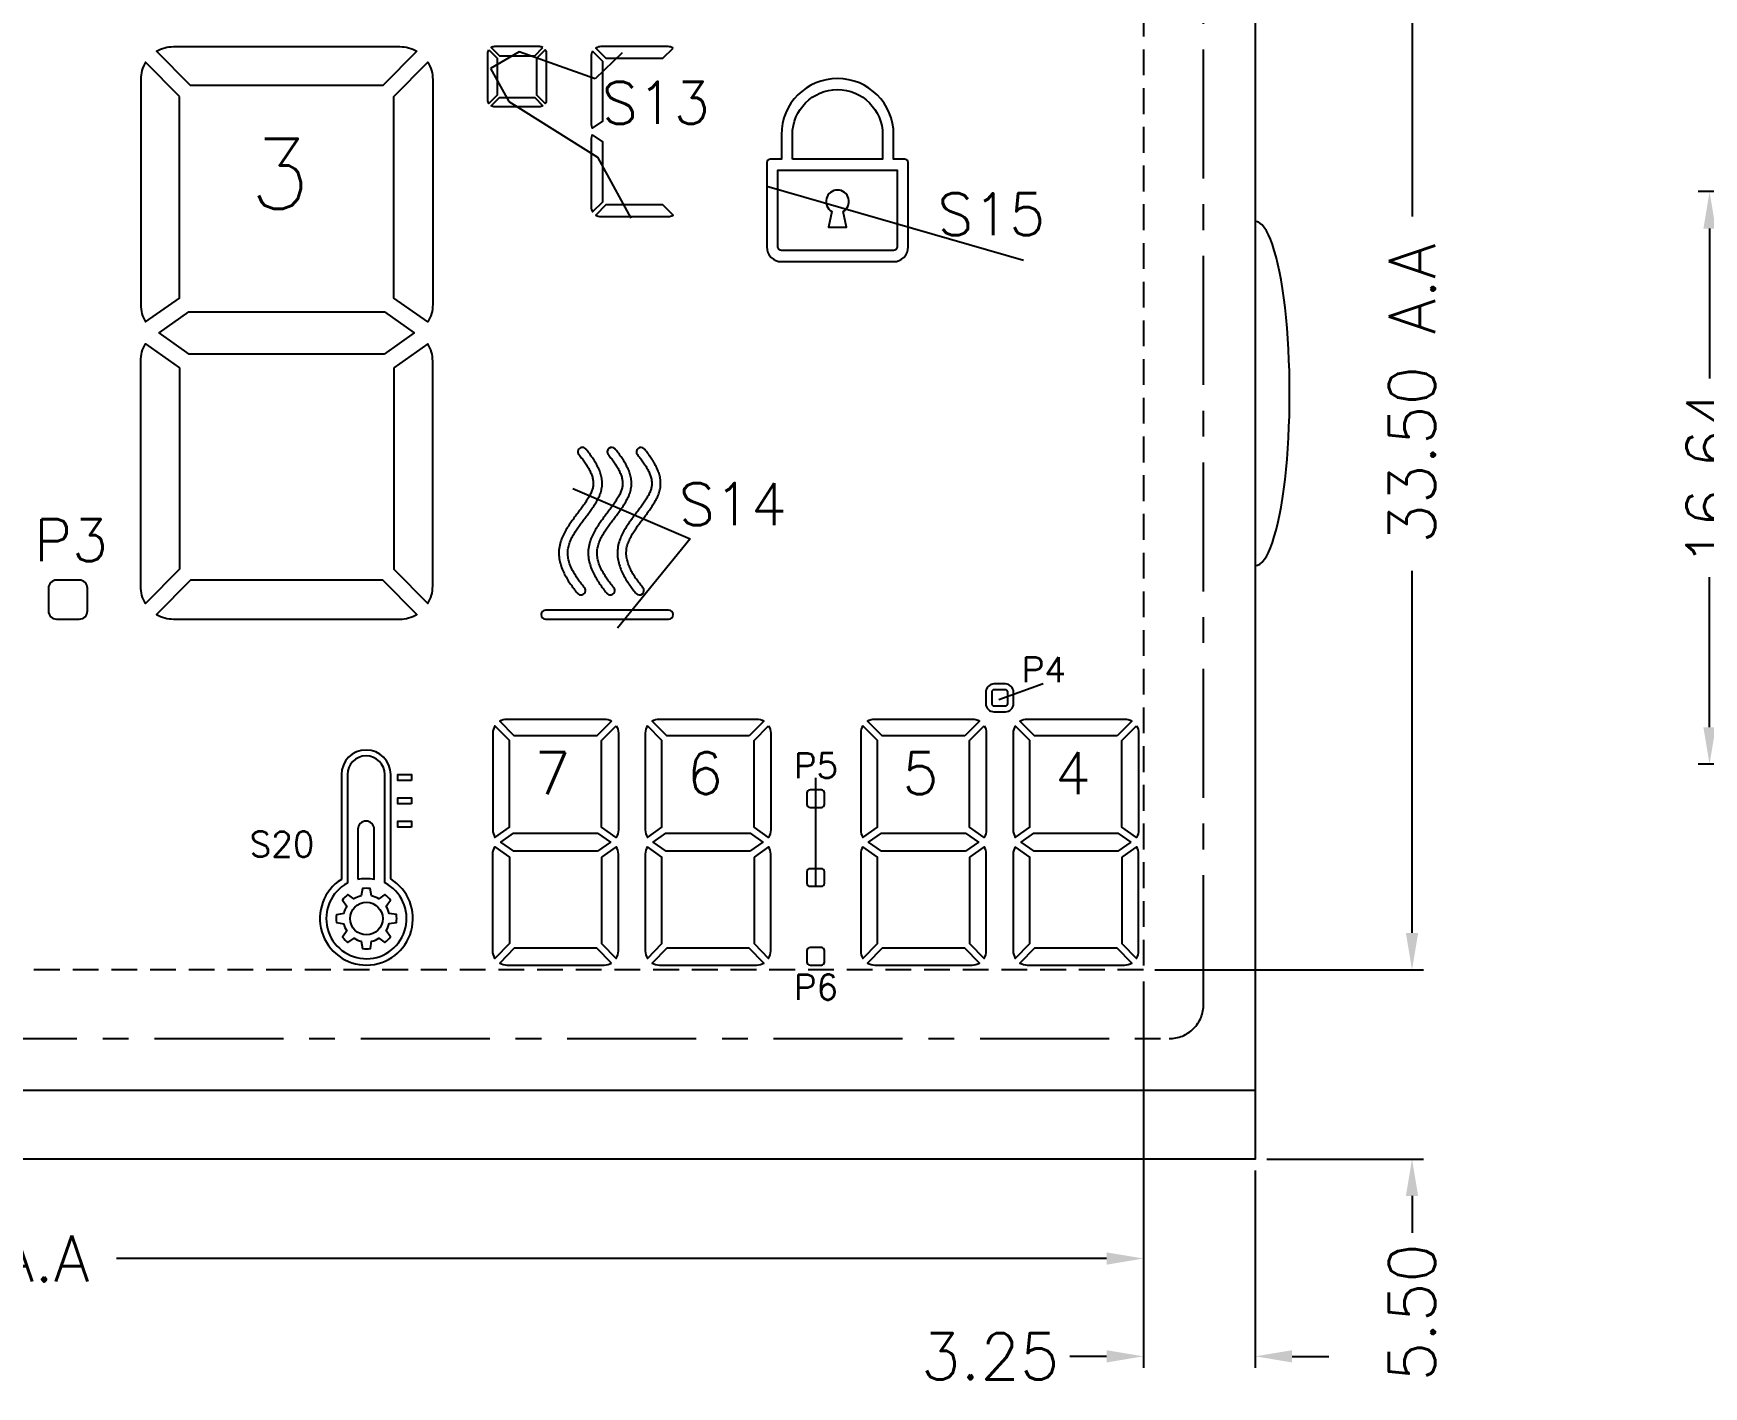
# Model space of a CAD drawing. Header units: millimetres. Extents: x 50 to 800, y 302 to 428.
# Drawn here: x 297.49 to 346.04, y 362.19 to 401.52 of the extents above; entities that cross this region are included whole.
import ezdxf

# ---------------------------------------------------------------- set-up
doc = ezdxf.new("R2010")
doc.units = ezdxf.units.MM
doc.header["$LTSCALE"] = 3
doc.linetypes.add('CENTER', pattern=[2, 1.25, -0.25, 0.25, -0.25])
doc.linetypes.add('HIDDEN', pattern=[0.375, 0.25, -0.125])
doc.layers.get('DEFPOINTS').update_dxf_attribs({"linetype": 'CONTINUOUS'})
doc.layers.add('DIM', color=4, linetype='CONTINUOUS')
doc.layers.add('DWG', color=7, linetype='CONTINUOUS')
doc.styles.add('ROMANS', font='romans.shx')
doc.dimstyles.new('LCDDIM', dxfattribs={"dimtxt": 0.7, "dimasz": 0.56, "dimexe": 0.175, "dimexo": 0.175, "dimgap": 0.14, "dimtad": 0, "dimzin": 0, "dimdsep": 46, "dimtxsty": 'ROMANS', "dimcen": 2.5, "dimadec": 0, "dimazin": 0, "dimtfac": 1, "dimtofl": 0, "dimtmove": 0, "dimatfit": 3, "dimfxl": 0, "dimarcsym": 0})

# ---------------------------------------------------------------- blocks, each defined once
blk = doc.blocks.new('*D31')
at = {"layer": 'DEFPOINTS', "color": 0}
for p in [(346.216, 396.92), (356.671, 396.92), (356.671, 380.28)]:
    blk.add_point(p, dxfattribs=at)
at = {"layer": 'DIM', "color": 0, "lineweight": -2}
for p, q in [((356.336, 396.92), (345.881, 396.92)), ((346.216, 395.848), (346.216, 391.484)), ((346.216, 381.352), (346.216, 385.716)), ((356.336, 380.28), (345.881, 380.28))]:
    blk.add_line(p, q, dxfattribs=at)
at = {"layer": 'DIM', "color": 0}
for points in [[(346.037, 395.848), (346.395, 395.848), (346.216, 396.92)], [(346.037, 381.352), (346.395, 381.352), (346.216, 380.28)]]:
    blk.add_solid(points, dxfattribs=at)
at = {"layer": 'DIM', "color": 0, "insert": (346.216, 388.6), "char_height": 1.34, "attachment_point": 5, "rotation": 90, "style": 'ROMANS'}
blk.add_mtext('16.64', dxfattribs=at)
blk = doc.blocks.new('SPC')
at = {"layer": 'DWG'}
for points in [[(52.128, 32.198), (51.138, 31.202), (45.554, 31.202), (44.565, 32.198, -0.136063), (45.056, 32.334), (51.636, 32.334, -0.136063)], [(54.221, 32.239), (54.46, 31.997), (54.46, 30.919), (54.221, 30.678, -0.139094), (54.191, 30.783), (54.191, 32.133, -0.139094)], [(55.795, 32.305, 0.136063), (55.691, 32.334), (54.392, 32.334, 0.136063), (54.288, 32.305), (54.528, 32.064), (55.555, 32.064)], [(55.892, 32.133), (55.892, 30.783, -0.139094), (55.862, 30.678), (55.622, 30.919), (55.622, 31.997), (55.862, 32.239, -0.139094)], [(57.238, 32.199, 0.139094), (57.195, 32.051), (57.195, 30.108, 0.139094), (57.238, 29.959), (57.531, 30.166), (57.531, 31.904)], [(59.577, 32.293, 0.136063), (59.431, 32.334), (57.479, 32.334, 0.136063), (57.333, 32.293), (57.626, 31.998), (59.283, 31.998)], [(45.233, 30.885), (44.244, 31.88, 0.139094), (44.102, 31.379), (44.102, 24.833, 0.139094), (44.244, 24.331), (45.233, 25.027)], [(51.459, 30.885), (52.448, 31.88, -0.139094), (52.591, 31.379), (52.591, 24.833, -0.139094), (52.448, 24.331), (51.459, 25.027)], [(66.411, 28.963, 0.414214), (66.31, 29.064), (65.989, 29.064), (65.989, 29.774, 1), (62.726, 29.774), (62.726, 29.064), (62.404, 29.064, 0.414214), (62.303, 28.963), (62.303, 26.51, 0.414214), (62.729, 26.084), (65.985, 26.084, 0.414214), (66.411, 26.51)], [(63.047, 29.064), (63.047, 29.774, -1), (65.668, 29.774), (65.668, 29.064)], [(55.795, 30.611, -0.136063), (55.691, 30.582), (54.392, 30.582, -0.136063), (54.288, 30.611), (54.528, 30.852), (55.555, 30.852)], [(57.238, 29.771, 0.139094), (57.195, 29.622), (57.195, 27.68, 0.139094), (57.238, 27.531), (57.531, 27.827), (57.531, 29.565)], [(66.09, 26.51, -0.414214), (65.985, 26.405), (62.729, 26.405, -0.414214), (62.624, 26.51), (62.624, 28.743), (66.09, 28.743)], [(64.519, 27.543, 3.847294), (64.195, 27.543), (64.094, 27.085), (64.62, 27.085)], [(59.283, 27.732), (57.626, 27.732), (57.333, 27.437, 0.136063), (57.479, 27.397), (59.431, 27.397, 0.136063), (59.577, 27.437)], [(45.233, 23.001), (45.233, 17.144), (44.244, 16.148, -0.139094), (44.102, 16.649), (44.102, 23.196, -0.139094), (44.244, 23.697)], [(51.459, 23.001), (51.459, 17.144), (52.448, 16.148, 0.139094), (52.591, 16.649), (52.591, 23.196, 0.139094), (52.448, 23.697)], [(56.813, 18.351), (56.834, 18.381), (56.856, 18.411), (56.877, 18.441), (56.899, 18.471), (56.921, 18.501), (56.944, 18.531), (56.966, 18.56), (56.988, 18.59), (57.01, 18.62), (57.033, 18.649), (57.055, 18.679), (57.077, 18.709), (57.1, 18.738), (57.122, 18.768), (57.144, 18.798), (57.166, 18.828), (57.187, 18.858), (57.209, 18.888), (57.23, 18.919), (57.251, 18.95), (57.271, 18.98), (57.291, 19.012), (57.311, 19.043), (57.331, 19.075), (57.349, 19.107), (57.368, 19.139), (57.385, 19.171), (57.402, 19.204), (57.418, 19.238), (57.434, 19.272), (57.448, 19.306), (57.461, 19.341), (57.473, 19.376), (57.484, 19.411), (57.493, 19.447), (57.501, 19.483), (57.507, 19.52), (57.512, 19.557), (57.514, 19.594), (57.515, 19.631), (57.515, 19.668), (57.512, 19.705), (57.509, 19.742), (57.503, 19.779), (57.496, 19.815), (57.488, 19.851), (57.479, 19.887), (57.468, 19.923), (57.457, 19.958), (57.444, 19.993), (57.43, 20.027), (57.416, 20.061), (57.4, 20.095), (57.384, 20.128), (57.367, 20.161), (57.349, 20.194), (57.331, 20.226), (57.312, 20.258), (57.293, 20.29), (57.273, 20.321), (57.253, 20.352), (57.232, 20.383), (57.211, 20.414), (57.189, 20.444), (57.167, 20.474), (57.145, 20.503), (57.123, 20.533), (57.1, 20.562), (57.077, 20.591), (57.053, 20.62), (57.038, 20.639, 1), (56.839, 20.476), (56.854, 20.458), (56.876, 20.431), (56.897, 20.403), (56.919, 20.376), (56.94, 20.348), (56.96, 20.321), (56.981, 20.293), (57, 20.265), (57.02, 20.238), (57.038, 20.21), (57.057, 20.182), (57.075, 20.154), (57.092, 20.126), (57.108, 20.098), (57.124, 20.07), (57.139, 20.041), (57.154, 20.013), (57.168, 19.985), (57.18, 19.957), (57.192, 19.929), (57.204, 19.901), (57.214, 19.873), (57.223, 19.846), (57.231, 19.818), (57.238, 19.791), (57.244, 19.764), (57.249, 19.737), (57.253, 19.71), (57.256, 19.684), (57.258, 19.658), (57.258, 19.632), (57.257, 19.607), (57.255, 19.581), (57.252, 19.556), (57.248, 19.532), (57.243, 19.506), (57.236, 19.481), (57.228, 19.455), (57.219, 19.428), (57.209, 19.401), (57.198, 19.374), (57.185, 19.347), (57.172, 19.319), (57.158, 19.291), (57.143, 19.263), (57.127, 19.235), (57.11, 19.207), (57.093, 19.179), (57.075, 19.15), (57.056, 19.122), (57.037, 19.093), (57.018, 19.065), (56.998, 19.036), (56.978, 19.008), (56.957, 18.979), (56.936, 18.95), (56.915, 18.921), (56.893, 18.892), (56.871, 18.863), (56.85, 18.834), (56.827, 18.804), (56.805, 18.775), (56.783, 18.745), (56.76, 18.715), (56.737, 18.685), (56.715, 18.654), (56.692, 18.624), (56.669, 18.593), (56.647, 18.561), (56.624, 18.53), (56.602, 18.498), (56.579, 18.465), (56.557, 18.432), (56.535, 18.399), (56.513, 18.365), (56.491, 18.33), (56.47, 18.295), (56.449, 18.259), (56.429, 18.222), (56.409, 18.184), (56.39, 18.145), (56.371, 18.106), (56.353, 18.065), (56.337, 18.023), (56.321, 17.98), (56.307, 17.936), (56.294, 17.89), (56.282, 17.844), (56.273, 17.796), (56.266, 17.747), (56.261, 17.698), (56.259, 17.65), (56.259, 17.601), (56.26, 17.553), (56.264, 17.505), (56.27, 17.458), (56.278, 17.411), (56.287, 17.366), (56.298, 17.321), (56.31, 17.277), (56.324, 17.233), (56.338, 17.191), (56.354, 17.15), (56.371, 17.109), (56.388, 17.069), (56.407, 17.03), (56.426, 16.992), (56.446, 16.954), (56.466, 16.918), (56.487, 16.881), (56.508, 16.846), (56.53, 16.811), (56.552, 16.777), (56.575, 16.743), (56.597, 16.709), (56.621, 16.676), (56.644, 16.644), (56.668, 16.612), (56.692, 16.58), (56.716, 16.549), (56.74, 16.518), (56.765, 16.487), (56.789, 16.457), (56.801, 16.442, 1), (57, 16.606), (56.988, 16.62), (56.965, 16.649), (56.942, 16.678), (56.919, 16.707), (56.896, 16.736), (56.874, 16.766), (56.852, 16.796), (56.83, 16.826), (56.809, 16.856), (56.788, 16.887), (56.767, 16.917), (56.747, 16.949), (56.728, 16.98), (56.708, 17.012), (56.69, 17.044), (56.672, 17.077), (56.655, 17.109), (56.638, 17.143), (56.622, 17.176), (56.607, 17.21), (56.593, 17.244), (56.58, 17.279), (56.568, 17.314), (56.557, 17.349), (56.547, 17.385), (56.538, 17.421), (56.531, 17.458), (56.525, 17.494), (56.52, 17.531), (56.517, 17.568), (56.516, 17.605), (56.516, 17.642), (56.518, 17.679), (56.522, 17.716), (56.527, 17.753), (56.534, 17.789), (56.543, 17.825), (56.553, 17.861), (56.564, 17.896), (56.577, 17.931), (56.591, 17.966), (56.606, 18), (56.621, 18.033), (56.638, 18.066), (56.655, 18.099), (56.673, 18.132), (56.692, 18.164), (56.711, 18.196), (56.73, 18.227), (56.75, 18.258), (56.771, 18.289), (56.792, 18.32)], [(58.038, 19.347), (58.025, 19.319), (58.011, 19.291), (57.996, 19.263), (57.98, 19.235), (57.963, 19.207), (57.946, 19.179), (57.928, 19.15), (57.909, 19.122), (57.89, 19.093), (57.871, 19.065), (57.851, 19.036), (57.831, 19.008), (57.81, 18.979), (57.789, 18.95), (57.768, 18.921), (57.746, 18.892), (57.724, 18.863), (57.702, 18.834), (57.68, 18.804), (57.658, 18.775), (57.636, 18.745), (57.613, 18.715), (57.59, 18.685), (57.568, 18.654), (57.545, 18.624), (57.522, 18.593), (57.5, 18.561), (57.477, 18.53), (57.455, 18.498), (57.432, 18.465), (57.41, 18.432), (57.388, 18.399), (57.366, 18.365), (57.344, 18.33), (57.323, 18.295), (57.302, 18.259), (57.282, 18.222), (57.262, 18.184), (57.243, 18.145), (57.224, 18.106), (57.206, 18.065), (57.19, 18.023), (57.174, 17.98), (57.16, 17.936), (57.147, 17.89), (57.135, 17.844), (57.126, 17.796), (57.119, 17.747), (57.114, 17.698), (57.112, 17.65), (57.112, 17.601), (57.113, 17.553), (57.117, 17.505), (57.123, 17.458), (57.131, 17.411), (57.14, 17.366), (57.151, 17.321), (57.163, 17.277), (57.176, 17.233), (57.191, 17.191), (57.207, 17.15), (57.224, 17.109), (57.241, 17.069), (57.26, 17.03), (57.279, 16.992), (57.299, 16.954), (57.319, 16.918), (57.34, 16.881), (57.361, 16.846), (57.383, 16.811), (57.405, 16.777), (57.428, 16.743), (57.45, 16.709), (57.474, 16.676), (57.497, 16.644), (57.521, 16.612), (57.545, 16.58), (57.569, 16.549), (57.593, 16.518), (57.618, 16.487), (57.642, 16.457), (57.654, 16.442, 1), (57.853, 16.606), (57.841, 16.62), (57.818, 16.649), (57.795, 16.678), (57.772, 16.707), (57.749, 16.736), (57.727, 16.766), (57.705, 16.796), (57.683, 16.826), (57.662, 16.856), (57.641, 16.887), (57.62, 16.917), (57.6, 16.949), (57.581, 16.98), (57.561, 17.012), (57.543, 17.044), (57.525, 17.077), (57.508, 17.109), (57.491, 17.143), (57.475, 17.176), (57.46, 17.21), (57.446, 17.244), (57.433, 17.279), (57.421, 17.314), (57.41, 17.349), (57.4, 17.385), (57.391, 17.421), (57.384, 17.458), (57.378, 17.494), (57.373, 17.531), (57.37, 17.568), (57.369, 17.605), (57.369, 17.642), (57.371, 17.679), (57.375, 17.716), (57.38, 17.753), (57.387, 17.789), (57.396, 17.825), (57.406, 17.861), (57.417, 17.896), (57.43, 17.931), (57.444, 17.966), (57.459, 18), (57.474, 18.033), (57.491, 18.066), (57.508, 18.099), (57.526, 18.132), (57.545, 18.164), (57.564, 18.196), (57.583, 18.227), (57.603, 18.258), (57.624, 18.289), (57.645, 18.32), (57.666, 18.351), (57.687, 18.381), (57.709, 18.411), (57.73, 18.441), (57.752, 18.471), (57.774, 18.501), (57.796, 18.531), (57.819, 18.56), (57.841, 18.59), (57.863, 18.62), (57.886, 18.649), (57.908, 18.679), (57.93, 18.709), (57.953, 18.738), (57.975, 18.768), (57.997, 18.798), (58.018, 18.828), (58.04, 18.858), (58.062, 18.888), (58.083, 18.919), (58.104, 18.95), (58.124, 18.98), (58.144, 19.012), (58.164, 19.043), (58.184, 19.075), (58.202, 19.107), (58.221, 19.139), (58.238, 19.171), (58.255, 19.204), (58.271, 19.238), (58.287, 19.272), (58.301, 19.306), (58.314, 19.341), (58.326, 19.376), (58.337, 19.411), (58.346, 19.447), (58.354, 19.483), (58.36, 19.52), (58.365, 19.557), (58.367, 19.594), (58.368, 19.631), (58.368, 19.668), (58.365, 19.705), (58.362, 19.742), (58.356, 19.779), (58.349, 19.815), (58.341, 19.851), (58.332, 19.887), (58.321, 19.923), (58.31, 19.958), (58.297, 19.993), (58.283, 20.027), (58.269, 20.061), (58.253, 20.095), (58.237, 20.128), (58.22, 20.161), (58.202, 20.194), (58.184, 20.226), (58.165, 20.258), (58.146, 20.29), (58.126, 20.321), (58.106, 20.352), (58.085, 20.383), (58.064, 20.414), (58.042, 20.444), (58.02, 20.474), (57.998, 20.503), (57.975, 20.533), (57.953, 20.562), (57.93, 20.591), (57.906, 20.62), (57.891, 20.639, 1), (57.692, 20.476), (57.707, 20.458), (57.729, 20.431), (57.75, 20.403), (57.772, 20.376), (57.793, 20.348), (57.813, 20.321), (57.834, 20.293), (57.853, 20.265), (57.873, 20.238), (57.891, 20.21), (57.91, 20.182), (57.928, 20.154), (57.945, 20.126), (57.961, 20.098), (57.977, 20.07), (57.992, 20.041), (58.007, 20.013), (58.021, 19.985), (58.033, 19.957), (58.045, 19.929), (58.057, 19.901), (58.067, 19.873), (58.076, 19.846), (58.084, 19.818), (58.091, 19.791), (58.097, 19.764), (58.102, 19.737), (58.106, 19.71), (58.109, 19.684), (58.111, 19.658), (58.111, 19.632), (58.11, 19.607), (58.108, 19.581), (58.105, 19.556), (58.101, 19.532), (58.096, 19.506), (58.089, 19.481), (58.081, 19.455), (58.072, 19.428), (58.062, 19.401), (58.051, 19.374)], [(58.514, 18.351), (58.535, 18.381), (58.557, 18.411), (58.579, 18.441), (58.6, 18.471), (58.623, 18.501), (58.645, 18.531), (58.667, 18.561), (58.689, 18.59), (58.712, 18.62), (58.734, 18.65), (58.756, 18.679), (58.779, 18.709), (58.801, 18.739), (58.823, 18.768), (58.845, 18.798), (58.867, 18.828), (58.888, 18.858), (58.91, 18.889), (58.931, 18.919), (58.952, 18.95), (58.972, 18.981), (58.993, 19.012), (59.012, 19.043), (59.032, 19.075), (59.051, 19.107), (59.069, 19.139), (59.086, 19.172), (59.103, 19.205), (59.12, 19.238), (59.135, 19.272), (59.149, 19.306), (59.162, 19.341), (59.174, 19.376), (59.185, 19.411), (59.194, 19.447), (59.202, 19.484), (59.208, 19.52), (59.213, 19.557), (59.215, 19.594), (59.216, 19.631), (59.216, 19.668), (59.214, 19.705), (59.21, 19.742), (59.204, 19.779), (59.198, 19.815), (59.19, 19.851), (59.18, 19.887), (59.17, 19.923), (59.158, 19.958), (59.145, 19.993), (59.131, 20.027), (59.117, 20.062), (59.101, 20.095), (59.085, 20.129), (59.068, 20.162), (59.051, 20.194), (59.032, 20.227), (59.013, 20.259), (58.994, 20.29), (58.974, 20.322), (58.954, 20.353), (58.933, 20.383), (58.912, 20.414), (58.89, 20.444), (58.868, 20.474), (58.846, 20.504), (58.824, 20.533), (58.801, 20.562), (58.778, 20.591), (58.755, 20.62), (58.739, 20.639, 1), (58.54, 20.476), (58.555, 20.458), (58.577, 20.431), (58.599, 20.403), (58.62, 20.376), (58.641, 20.348), (58.662, 20.321), (58.682, 20.293), (58.702, 20.266), (58.721, 20.238), (58.74, 20.21), (58.758, 20.182), (58.776, 20.154), (58.793, 20.126), (58.809, 20.098), (58.825, 20.07), (58.841, 20.042), (58.855, 20.014), (58.869, 19.985), (58.882, 19.957), (58.894, 19.929), (58.905, 19.901), (58.915, 19.873), (58.924, 19.846), (58.932, 19.818), (58.939, 19.791), (58.946, 19.764), (58.95, 19.737), (58.954, 19.71), (58.957, 19.684), (58.959, 19.658), (58.959, 19.632), (58.958, 19.607), (58.957, 19.582), (58.954, 19.557), (58.949, 19.532), (58.944, 19.507), (58.937, 19.481), (58.93, 19.455), (58.92, 19.428), (58.91, 19.402), (58.899, 19.374), (58.886, 19.347), (58.873, 19.319), (58.859, 19.291), (58.844, 19.263), (58.828, 19.235), (58.811, 19.207), (58.794, 19.179), (58.776, 19.15), (58.758, 19.122), (58.739, 19.094), (58.719, 19.065), (58.699, 19.036), (58.679, 19.008), (58.658, 18.979), (58.637, 18.95), (58.616, 18.921), (58.594, 18.892), (58.573, 18.863), (58.551, 18.834), (58.528, 18.804), (58.506, 18.775), (58.484, 18.745), (58.461, 18.715), (58.439, 18.685), (58.416, 18.655), (58.393, 18.624), (58.371, 18.593), (58.348, 18.562), (58.325, 18.53), (58.303, 18.498), (58.28, 18.465), (58.258, 18.432), (58.236, 18.399), (58.214, 18.365), (58.193, 18.33), (58.171, 18.295), (58.15, 18.259), (58.13, 18.222), (58.11, 18.184), (58.091, 18.146), (58.072, 18.106), (58.055, 18.065), (58.038, 18.023), (58.022, 17.98), (58.008, 17.936), (57.995, 17.891), (57.984, 17.844), (57.974, 17.796), (57.967, 17.747), (57.963, 17.699), (57.96, 17.65), (57.96, 17.601), (57.962, 17.553), (57.965, 17.505), (57.971, 17.458), (57.979, 17.411), (57.988, 17.366), (57.999, 17.321), (58.011, 17.277), (58.025, 17.234), (58.039, 17.191), (58.055, 17.15), (58.072, 17.109), (58.089, 17.069), (58.108, 17.03), (58.127, 16.992), (58.147, 16.955), (58.167, 16.918), (58.188, 16.882), (58.209, 16.846), (58.231, 16.811), (58.253, 16.777), (58.276, 16.743), (58.299, 16.709), (58.322, 16.676), (58.345, 16.644), (58.369, 16.612), (58.393, 16.58), (58.417, 16.549), (58.441, 16.518), (58.466, 16.487), (58.49, 16.457), (58.503, 16.442, 1), (58.701, 16.606), (58.69, 16.62), (58.666, 16.649), (58.643, 16.678), (58.62, 16.707), (58.597, 16.736), (58.575, 16.766), (58.553, 16.796), (58.531, 16.826), (58.51, 16.856), (58.489, 16.887), (58.468, 16.918), (58.448, 16.949), (58.429, 16.98), (58.41, 17.012), (58.391, 17.044), (58.373, 17.077), (58.356, 17.11), (58.339, 17.143), (58.323, 17.176), (58.308, 17.21), (58.294, 17.245), (58.281, 17.279), (58.269, 17.314), (58.258, 17.35), (58.248, 17.385), (58.239, 17.421), (58.232, 17.458), (58.226, 17.494), (58.221, 17.531), (58.218, 17.568), (58.217, 17.605), (58.217, 17.642), (58.219, 17.679), (58.223, 17.716), (58.228, 17.753), (58.235, 17.79), (58.244, 17.826), (58.254, 17.861), (58.265, 17.897), (58.278, 17.931), (58.292, 17.966), (58.307, 18), (58.322, 18.033), (58.339, 18.067), (58.356, 18.099), (58.374, 18.132), (58.393, 18.164), (58.412, 18.196), (58.432, 18.227), (58.452, 18.259), (58.472, 18.29), (58.493, 18.32)], [(42.317, 16.827), (41.657, 16.827, 0.414214), (41.421, 16.591), (41.421, 15.93, 0.414214), (41.657, 15.695), (42.317, 15.695, 0.414214), (42.553, 15.93), (42.553, 16.591, 0.414214)], [(51.138, 16.826), (45.554, 16.826), (44.565, 15.831, 0.136063), (45.056, 15.695), (51.636, 15.695, 0.136063), (52.128, 15.831)], [(59.448, 15.695, 1), (59.448, 15.953), (55.873, 15.953, 1), (55.873, 15.695)], [(69.475, 13.572, 0.414214), (69.239, 13.809), (68.905, 13.809, 0.414214), (68.669, 13.572), (68.669, 13.239, 0.414214), (68.905, 13.002), (69.239, 13.002, 0.414214), (69.475, 13.239)], [(68.839, 13.572), (68.839, 13.239, 0.414214), (68.905, 13.172), (69.239, 13.172, 0.414214), (69.305, 13.239), (69.305, 13.572, 0.414214), (69.239, 13.639), (68.905, 13.639, 0.414214)], [(57.788, 12.731), (57.363, 12.303), (54.963, 12.303), (54.538, 12.731, -0.136063), (54.749, 12.79), (57.577, 12.79, -0.136063)], [(61.792, 12.303), (59.393, 12.303), (58.967, 12.731, -0.136063), (59.179, 12.79), (62.006, 12.79, -0.136063), (62.218, 12.731)], [(68.057, 12.303), (65.657, 12.303), (65.232, 12.731, -0.136063), (65.443, 12.79), (68.271, 12.79, -0.136063), (68.482, 12.731)], [(72.487, 12.303), (70.087, 12.303), (69.662, 12.731, -0.136063), (69.873, 12.79), (72.701, 12.79, -0.136063), (72.912, 12.731)], [(54.339, 12.379), (54.339, 9.566, 0.139094), (54.4, 9.351), (54.825, 9.65), (54.825, 12.167), (54.4, 12.595, 0.139094)], [(57.926, 12.595, -0.139094), (57.987, 12.379), (57.987, 9.566, -0.139094), (57.926, 9.351), (57.501, 9.65), (57.501, 12.167)], [(58.83, 12.595, 0.139094), (58.768, 12.379), (58.768, 9.566, 0.139094), (58.83, 9.351), (59.255, 9.65), (59.255, 12.167)], [(62.356, 12.595, -0.139094), (62.417, 12.379), (62.417, 9.566, -0.139094), (62.356, 9.351), (61.93, 9.65), (61.93, 12.167)], [(65.094, 12.595, 0.139094), (65.033, 12.379), (65.033, 9.566, 0.139094), (65.094, 9.351), (65.519, 9.65), (65.519, 12.167)], [(68.62, 12.595, -0.139094), (68.681, 12.379), (68.681, 9.566, -0.139094), (68.62, 9.351), (68.195, 9.65), (68.195, 12.167)], [(69.524, 12.595, 0.139094), (69.463, 12.379), (69.463, 9.566, 0.139094), (69.524, 9.351), (69.949, 9.65), (69.949, 12.167)], [(73.05, 12.595, -0.139094), (73.111, 12.379), (73.111, 9.566, -0.139094), (73.05, 9.351), (72.625, 9.65), (72.625, 12.167)], [(49.937, 8.13, 3.486322), (51.37, 8.142), (51.37, 11.173, 1), (49.937, 11.173)], [(50.109, 8.019, 4.039611), (51.199, 8.029), (51.199, 11.173, 1), (50.109, 11.173)], [(63.47, 10.641), (63.47, 10.307, 0.414214), (63.558, 10.22), (63.892, 10.22, 0.414214), (63.979, 10.307), (63.979, 10.641, 0.414214), (63.892, 10.729), (63.558, 10.729, 0.414214)], [(50.414, 8.132, -0.103239), (50.892, 8.136), (50.892, 9.585, 1), (50.414, 9.585)], [(54.825, 6.262), (54.4, 5.834, -0.139094), (54.339, 6.049), (54.339, 8.863, -0.139094), (54.4, 9.078), (54.825, 8.779)], [(57.501, 8.779), (57.501, 6.262), (57.926, 5.834, 0.139094), (57.987, 6.049), (57.987, 8.863, 0.139094), (57.926, 9.078)], [(58.83, 9.078, 0.139094), (58.768, 8.863), (58.768, 6.049, 0.139094), (58.83, 5.834), (59.255, 6.262), (59.255, 8.779)], [(61.93, 8.779), (61.93, 6.262), (62.356, 5.834, 0.139094), (62.417, 6.049), (62.417, 8.863, 0.139094), (62.356, 9.078)], [(65.094, 9.078, 0.139094), (65.033, 8.863), (65.033, 6.049, 0.139094), (65.094, 5.834), (65.519, 6.262), (65.519, 8.779)], [(68.195, 8.779), (68.195, 6.262), (68.62, 5.834, 0.139094), (68.681, 6.049), (68.681, 8.863, 0.139094), (68.62, 9.078)], [(69.524, 9.078, 0.139094), (69.463, 8.863), (69.463, 6.049, 0.139094), (69.524, 5.834), (69.949, 6.262), (69.949, 8.779)], [(72.625, 8.779), (72.625, 6.262), (73.05, 5.834, 0.139094), (73.111, 6.049), (73.111, 8.863, 0.139094), (73.05, 9.078)], [(63.979, 8.017), (63.979, 8.351, 0.414214), (63.892, 8.439), (63.558, 8.439, 0.414214), (63.47, 8.351), (63.47, 8.017, 0.414214), (63.558, 7.929), (63.892, 7.929, 0.414214)], [(50.003, 7.139), (49.791, 7.102, 0.064732), (49.791, 6.875), (50.004, 6.839, 0.084971), (50.091, 6.629), (49.967, 6.452, 0.064732), (50.128, 6.292), (50.304, 6.417, 0.084971), (50.515, 6.33), (50.551, 6.118, 0.064732), (50.778, 6.118), (50.814, 6.331, 0.084971), (51.025, 6.418), (51.201, 6.294, 0.064732), (51.361, 6.455), (51.237, 6.63, 0.084971), (51.324, 6.842), (51.536, 6.878, 0.064732), (51.536, 7.105), (51.323, 7.141, 0.084971), (51.235, 7.352), (51.36, 7.528, 0.064732), (51.199, 7.688), (51.023, 7.563, 0.084971), (50.812, 7.65), (50.775, 7.863, 0.064732), (50.548, 7.863), (50.512, 7.65, 0.084971), (50.302, 7.562), (50.125, 7.686, 0.064732), (49.965, 7.526), (50.09, 7.35, 0.084971)], [(57.788, 5.697), (57.363, 6.125), (54.963, 6.125), (54.538, 5.697, 0.136063), (54.749, 5.639), (57.577, 5.639, 0.136063)], [(61.792, 6.125), (59.393, 6.125), (58.967, 5.697, 0.136063), (59.179, 5.639), (62.006, 5.639, 0.136063), (62.218, 5.697)], [(63.47, 6.06), (63.47, 5.727, 0.414214), (63.558, 5.639), (63.892, 5.639, 0.414214), (63.979, 5.727), (63.979, 6.06, 0.414214), (63.892, 6.148), (63.558, 6.148, 0.414214)], [(68.057, 6.125), (65.657, 6.125), (65.232, 5.697, 0.136063), (65.443, 5.639), (68.271, 5.639, 0.136063), (68.482, 5.697)], [(72.487, 6.125), (70.087, 6.125), (69.662, 5.697, 0.136063), (69.873, 5.639), (72.701, 5.639, 0.136063), (72.912, 5.697)]]:
    blk.add_lwpolyline(points, format="xyb", close=True, dxfattribs=at)
for points in [[(51.179, 23.398), (45.513, 23.398), (44.637, 24.014), (45.504, 24.624), (51.188, 24.624), (52.056, 24.014)], [(51.971, 11.002), (51.572, 11.002), (51.572, 11.173), (51.971, 11.173)], [(51.971, 10.325), (51.572, 10.325), (51.572, 10.496), (51.971, 10.496)], [(51.971, 9.648), (51.572, 9.648), (51.572, 9.819), (51.971, 9.819)], [(57.38, 8.95), (54.945, 8.95), (54.569, 9.214), (54.942, 9.477), (57.384, 9.477), (57.757, 9.214)], [(61.81, 8.95), (59.375, 8.95), (58.998, 9.214), (59.371, 9.477), (61.814, 9.477), (62.187, 9.214)], [(68.075, 8.95), (65.639, 8.95), (65.263, 9.214), (65.636, 9.477), (68.078, 9.477), (68.451, 9.214)], [(72.881, 9.214), (72.505, 8.95), (70.069, 8.95), (69.693, 9.214), (70.066, 9.477), (72.508, 9.477)]]:
    blk.add_lwpolyline(points, close=True, dxfattribs=at)
blk.add_circle((50.663, 6.99), 0.474, dxfattribs=at)
blk = doc.blocks.new('DWG')
at = {"layer": 'DWG'}
blk.add_line((0, 2), (76.5, 2), dxfattribs=at)
blk.add_lwpolyline([(0, 0), (0, 44.5), (76.5, 44.5), (76.5, 0)], close=True, dxfattribs=at)
at = {"layer": 'DWG', "linetype": 'CENTER'}
blk.add_lwpolyline([(2.5, 3.5), (74, 3.5, 0.414214), (75, 4.5), (75, 40, 0.414214), (74, 41), (2.5, 41, 0.414214), (1.5, 40), (1.5, 4.5, 0.414214)], format="xyb", close=True, dxfattribs=at)
at = {"layer": 'DWG'}
blk.add_ellipse((76.5, 22.25), major_axis=(0, -5), ratio=0.2, start_param=0, end_param=3.141593, dxfattribs=at)
blk.add_blockref('SPC', (0, 0), dxfattribs=at)
blk = doc.blocks.new('*D45')
at = {"layer": 'DEFPOINTS', "color": 0}
for p in [(259.76, 374.301), (329.76, 374.301), (329.76, 365.91)]:
    blk.add_point(p, dxfattribs=at)
at = {"layer": 'DIM', "color": 0, "lineweight": -2}
for p, q in [((259.76, 373.966), (259.76, 365.575)), ((329.76, 373.966), (329.76, 365.575)), ((260.832, 365.91), (289.61, 365.91)), ((328.688, 365.91), (299.909, 365.91))]:
    blk.add_line(p, q, dxfattribs=at)
at = {"layer": 'DIM', "color": 0}
for points in [[(260.832, 366.088), (260.832, 365.731), (259.76, 365.91)], [(328.688, 366.088), (328.688, 365.731), (329.76, 365.91)]]:
    blk.add_solid(points, dxfattribs=at)
at = {"layer": 'DIM', "color": 0, "insert": (294.76, 365.91), "char_height": 1.34, "attachment_point": 5, "style": 'ROMANS'}
blk.add_mtext('70.00 A.A', dxfattribs=at)
blk = doc.blocks.new('*D48')
at = {"layer": 'DEFPOINTS', "color": 0}
for p in [(329.76, 407.801), (337.568, 407.801), (329.76, 374.301)]:
    blk.add_point(p, dxfattribs=at)
at = {"layer": 'DIM', "color": 0, "lineweight": -2}
for p, q in [((330.095, 407.801), (337.903, 407.801)), ((337.568, 406.729), (337.568, 396.201)), ((337.568, 375.373), (337.568, 385.902)), ((330.095, 374.301), (337.903, 374.301))]:
    blk.add_line(p, q, dxfattribs=at)
at = {"layer": 'DIM', "color": 0}
for points in [[(337.389, 406.729), (337.746, 406.729), (337.568, 407.801)], [(337.389, 375.373), (337.746, 375.373), (337.568, 374.301)]]:
    blk.add_solid(points, dxfattribs=at)
at = {"layer": 'DIM', "color": 0, "insert": (337.568, 391.051), "char_height": 1.34, "attachment_point": 5, "rotation": 90, "style": 'ROMANS'}
blk.add_mtext('33.50 A.A', dxfattribs=at)
blk = doc.blocks.new('*D47')
at = {"layer": 'DEFPOINTS', "color": 0}
for p in [(333.01, 368.801), (329.76, 365.91), (329.76, 363.067)]:
    blk.add_point(p, dxfattribs=at)
at = {"layer": 'DIM', "color": 0, "lineweight": -2}
for p, q in [((333.01, 368.466), (333.01, 362.732)), ((329.76, 365.575), (329.76, 362.732)), ((328.688, 363.067), (327.616, 363.067)), ((334.082, 363.067), (335.154, 363.067))]:
    blk.add_line(p, q, dxfattribs=at)
at = {"layer": 'DIM', "color": 0}
for points in [[(328.688, 363.245), (328.688, 362.888), (329.76, 363.067)], [(334.082, 363.245), (334.082, 362.888), (333.01, 363.067)]]:
    blk.add_solid(points, dxfattribs=at)
at = {"layer": 'DIM', "color": 0, "insert": (325.306, 363.067), "char_height": 1.34, "attachment_point": 5, "style": 'ROMANS'}
blk.add_mtext('3.25', dxfattribs=at)
blk = doc.blocks.new('*D49')
at = {"layer": 'DEFPOINTS', "color": 0}
for p in [(329.76, 374.301), (333.01, 368.801), (337.568, 368.801)]:
    blk.add_point(p, dxfattribs=at)
at = {"layer": 'DIM', "color": 0, "lineweight": -2}
for p, q in [((337.568, 375.373), (337.568, 376.445)), ((330.095, 374.301), (337.903, 374.301)), ((333.345, 368.801), (337.903, 368.801)), ((337.568, 367.729), (337.568, 366.657))]:
    blk.add_line(p, q, dxfattribs=at)
at = {"layer": 'DIM', "color": 0}
for points in [[(337.389, 375.373), (337.746, 375.373), (337.568, 374.301)], [(337.389, 367.729), (337.746, 367.729), (337.568, 368.801)]]:
    blk.add_solid(points, dxfattribs=at)
at = {"layer": 'DIM', "color": 0, "insert": (337.568, 364.347), "char_height": 1.34, "attachment_point": 5, "rotation": 90, "style": 'ROMANS'}
blk.add_mtext('5.50', dxfattribs=at)

msp = doc.modelspace()

# ---------------------------------------------------------------- linework, layer by layer
at = {"layer": 'DIM'}
for p, q in [((311.609, 400.98), (310.785, 400.495)), ((313.824, 400.196), (311.609, 400.98)), ((314.604, 400.957), (313.824, 400.196)), ((310.785, 400.495), (311.311, 399.535)), ((311.311, 399.535), (313.891, 397.924)), ((313.891, 397.924), (314.855, 396.146)), ((318.813, 397.075), (326.274, 394.927)), ((313.169, 388.289), (316.587, 386.827)), ((316.587, 386.827), (314.475, 384.235)), ((325.556, 382.159), (326.85, 382.626)), ((320.235, 376.73), (320.235, 379.879))]:
    msp.add_line(p, q, dxfattribs=at)
at = {"layer": 'DIM', "color": 2, "linetype": 'HIDDEN'}
msp.add_lwpolyline([(329.76, 374.301), (259.76, 374.301), (259.76, 407.801), (329.76, 407.801)], close=True, dxfattribs=at)

# ---------------------------------------------------------------- block references
at = {"layer": 'DWG'}
msp.add_blockref('DWG', (256.51, 368.801), dxfattribs=at)

# ---------------------------------------------------------------- texts
at = {"layer": 'DIM', "style": 'ROMANS'}
for s, height, p in [('S13', 1.2192, (314.018, 398.895)), ('3', 2.032, (303.783, 396.423)), ('S15', 1.2192, (323.77, 395.655)), ('S14', 1.2192, (316.257, 387.228)), ('P3', 1.2192, (297.518, 386.176)), ('P4', 0.7315, (326.221, 382.66)), ('7', 1.219, (312.06, 379.408)), ('6', 1.219, (316.49, 379.408)), ('P5', 0.7315, (319.598, 379.871)), ('5', 1.219, (322.755, 379.408)), ('4', 1.219, (327.185, 379.408)), ('S20', 0.7315, (303.779, 377.59)), ('P6', 0.7315, (319.598, 373.431))]:
    msp.add_text(s, height=height, dxfattribs=at).set_placement(p)

# ---------------------------------------------------------------- dimensions: what is measured, and where the dimension line sits
at = {"layer": 'DIM'}
dim = msp.add_linear_dim(base=(337.568, 407.801), p1=(329.76, 374.301), p2=(329.76, 407.801), angle=90, text='<> A.A', dimstyle='LCDDIM', override={"dimtxt": 1.34, "dimasz": 1.072, "dimexe": 0.335, "dimexo": 0.335, "dimgap": 0.268, "dimatfit": 0}, dxfattribs=at)
dim.commit()
dim.dimension.update_dxf_attribs({"geometry": '*D48', "text_midpoint": (337.568, 391.051)})
for base, p1, p2, picture, middle in [((346.216, 396.92), (356.671, 380.28), (356.671, 396.92), '*D31', (346.216, 388.6)), ((337.568, 368.801), (329.76, 374.301), (333.01, 368.801), '*D49', (337.568, 364.347))]:
    dim = msp.add_linear_dim(base=base, p1=p1, p2=p2, angle=90, dimstyle='LCDDIM', override={"dimtxt": 1.34, "dimasz": 1.072, "dimexe": 0.335, "dimexo": 0.335, "dimgap": 0.268, "dimatfit": 0}, dxfattribs=at)
    dim.commit()
    dim.dimension.update_dxf_attribs({"geometry": picture, "text_midpoint": middle})
dim = msp.add_linear_dim(base=(329.76, 365.91), p1=(259.76, 374.301), p2=(329.76, 374.301), text='<> A.A', dimstyle='LCDDIM', override={"dimtxt": 1.34, "dimasz": 1.072, "dimexe": 0.335, "dimexo": 0.335, "dimgap": 0.268, "dimatfit": 0}, dxfattribs=at)
dim.commit()
dim.dimension.update_dxf_attribs({"geometry": '*D45', "text_midpoint": (294.76, 365.91)})
dim = msp.add_linear_dim(base=(329.76, 363.067), p1=(333.01, 368.801), p2=(329.76, 365.91), dimstyle='LCDDIM', override={"dimtxt": 1.34, "dimasz": 1.072, "dimexe": 0.335, "dimexo": 0.335, "dimgap": 0.268, "dimatfit": 0}, dxfattribs=at)
dim.commit()
dim.dimension.update_dxf_attribs({"geometry": '*D47', "text_midpoint": (325.306, 363.067), "dimtype": 160})

doc.saveas('drawing.dxf')
